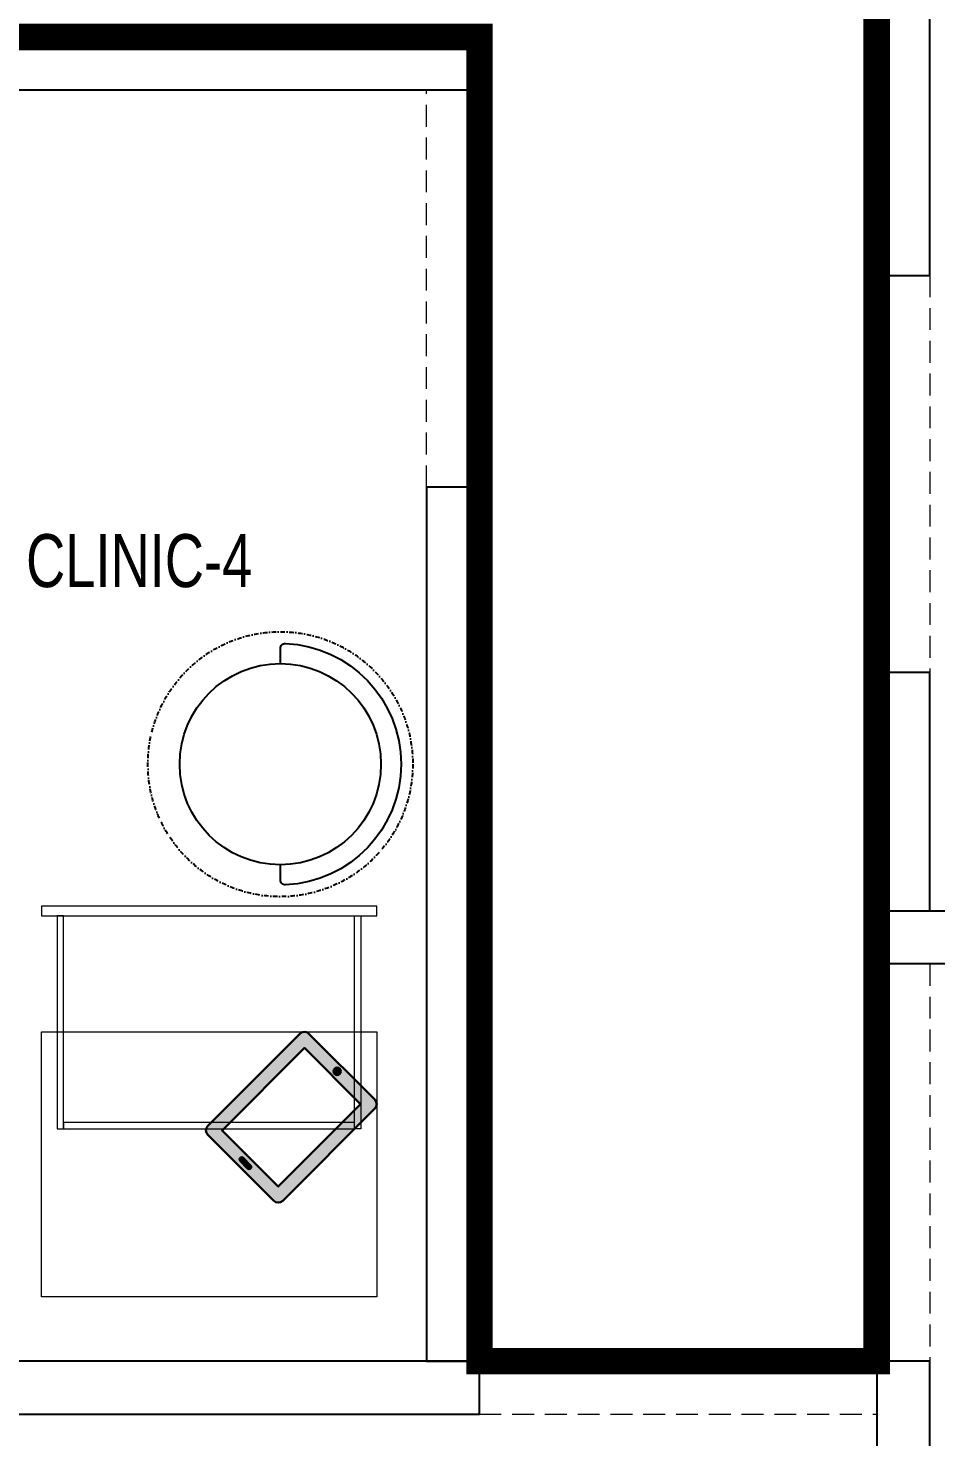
# Model space of a CAD drawing. Header units: feet. Extents: x 5433040 to 5447872, y -5283407 to -5275532.
# Drawn here: x 5444447 to 5446160, y -5281770 to -5279110 of the extents above; entities that cross this region are included whole.
import ezdxf

# ---------------------------------------------------------------- set-up
doc = ezdxf.new("R2010")
doc.units = ezdxf.units.FT
doc.header["$LTSCALE"] = 33
doc.header["$MEASUREMENT"] = 0
for name, pattern in [('a_p6_plan_L18$0$HIDDEN', [0.375, 0.25, -0.125]), ('ACAD_ISO03W100', [30, 12, -18]), ('DASHDOT2', [0.5, 0.25, -0.125, 0, -0.125])]:
    doc.linetypes.add(name, pattern=pattern)
for name, color, linetype, lineweight in [('LENS-CURTAIN', 5, 'a_p6_plan_L18$0$HIDDEN', 9), ('LENS-FURNITURE', 13, 'Continuous', 9), ('LENS-PARTITION', 21, 'Continuous', 25), ('LENS-TEXT', 31, 'Continuous', 5), ('LK-TILES FINISH', 251, 'Continuous', 5), ('LN-ELEVATION-1', 81, 'Continuous', 25)]:
    doc.layers.add(name, color=color, linetype=linetype, lineweight=lineweight)
doc.styles.add('LK TXT', font='GILC____.TTF', dxfattribs={"height": 100})

# ---------------------------------------------------------------- blocks, each defined once
blk = doc.blocks.new('TRIAL SET CABINET 633x500')
at = {"layer": 'LENS-FURNITURE'}
h = blk.add_hatch(color=9, dxfattribs=at)
h.dxf.hatch_style = 1
edge = h.paths.add_edge_path()
edge.add_line((-8.54246803093703, -981.9670201920668), (115.9083254579454, -857.5162267031847))
edge.add_arc((107.4230440836399, -849.030945328879), 12.00000000009463, 315, 405)
edge.add_line((115.9083254579454, -840.5456639545736), (-58.03994271345434, -666.5973957831737))
edge.add_arc((-66.52522408775982, -675.0826771574792), 12.00000000009463, 45.00000000000002, 135)
edge.add_line((-75.01050546206531, -666.5973957831737), (-199.4612989509478, -791.0481892720562))
edge.add_arc((-190.9760175766423, -799.5334706454303), 11.99999999943607, 135.0000000031442, 225.0000000031442)
edge.add_line((-199.4612989500165, -808.0187520197359), (-25.5130307786167, -981.967020191136))
edge.add_arc((-17.02774940431148, -973.4817388177615), 11.99999999943605, 224.9999999968574, 314.9999999968578)
h.paths.add_polyline_path([(-17.02774940524252, -955.0969625067663), (89.03826777357607, -849.0309453279477), (-66.52522408775982, -693.4674534666119), (-172.5912412665784, -799.5334706454305)], flags=16)
edge = h.paths.add_edge_path(flags=16)
edge.add_line((-138.2965623782947, -741.9042679787381), (-124.1544267544522, -727.7621323548956))
edge.add_arc((-121.3259996296837, -730.5905594796641), 4.000000000031514, 45.00000000000051, 134.9999999999996, ccw=False)
edge.add_arc((-121.3259996296838, -730.5905594796641), 4.000000000031584, -45.000000000000625, 44.999999999999375, ccw=False)
edge.add_line((-118.4975725049153, -733.4189866044327), (-132.6397081287578, -747.561122228275))
edge.add_arc((-135.4681352535263, -744.7326951035067), 4.000000000031524, 225.0000000000006, 314.99999999999966, ccw=False)
edge.add_arc((-135.4681352535261, -744.7326951035066), 4.000000000031665, 135.0000000000006, 225.0000000000006, ccw=False)
edge = h.paths.add_edge_path(flags=16)
edge.add_arc((44.84409394953398, -910.9027886827243), 7, 0, 360)
at = {"layer": 'LENS-FURNITURE', "lineweight": 0}
h = blk.add_hatch(dxfattribs=at)
h.set_pattern_fill('ANSI31', color=252, scale=10, angle=405)
h.set_pattern_definition([(90, (-3772352.875833935, -3684050.327587578), (-1.25, 2e-16), [])])
edge = h.paths.add_edge_path()
edge.add_line((-138.2965623782947, -741.9042679787381), (-124.1544267544522, -727.7621323548956))
edge.add_arc((-121.3259996296837, -730.5905594796641), 4.000000000031514, 45.00000000000051, 134.9999999999996, ccw=False)
edge.add_arc((-121.3259996296838, -730.5905594796641), 4.000000000031584, -45.000000000000625, 44.999999999999375, ccw=False)
edge.add_line((-118.4975725049153, -733.4189866044327), (-132.6397081287578, -747.561122228275))
edge.add_arc((-135.4681352535263, -744.7326951035067), 4.000000000031524, 225.0000000000006, 314.99999999999966, ccw=False)
edge.add_arc((-135.4681352535261, -744.7326951035066), 4.000000000031665, 135.0000000000006, 225.0000000000006, ccw=False)
edge = h.paths.add_edge_path()
edge.add_arc((44.84409394953398, -910.9027886827243), 7, 0, 360)
at = {"layer": 'LENS-FURNITURE'}
blk.add_lwpolyline([(119.4230440827086, -352.4817388160154), (119.4230440827086, -985.4817388160156), (-380.5769559172913, -985.4817388160156), (-380.5769559172913, -352.4817388160154)], close=True, dxfattribs=at)
at = {"layer": 'LENS-FURNITURE', "color": 146}
for points in [[(338.5359051078558, -352.4817388160154), (338.5359051078558, -985.4817388160156), (356.5359051078559, -985.4817388160156), (356.5359051078559, -352.4817388160154)], [(-63.4640948921442, -382.4817388160154), (-63.4640948921442, -394.4817388160154), (338.5359051078558, -394.4817388160154), (338.5359051078558, -382.4817388160154)], [(-63.4640948921442, -394.4817388160154), (-63.4640948921442, -943.4817388160153), (-51.4640948921442, -943.4817388160153), (-51.4640948921442, -394.4817388160154)], [(-63.4640948921442, -955.4817388160152), (-63.4640948921442, -943.4817388160153), (338.5359051078558, -943.4817388160153), (338.5359051078558, -955.4817388160152)]]:
    blk.add_lwpolyline(points, close=True, dxfattribs=at)
at = {"layer": 'LENS-FURNITURE', "color": 18, "lineweight": 30}
for points in [[(-8.54246803093703, -981.9670201920668), (115.9083254579454, -857.5162267031847, 0.4142135623730951), (115.9083254579454, -840.5456639545736), (-58.03994271345434, -666.5973957831737, 0.4142135623730951), (-75.01050546206531, -666.5973957831737), (-199.4612989509478, -791.0481892720562, 0.4142135623730951), (-199.4612989500165, -808.0187520197359), (-25.51303077861669, -981.967020191136, 0.4142135623730951)], [(-138.2965623782947, -741.9042679787381), (-124.1544267544522, -727.7621323548956, -0.4142135623730951), (-118.4975725049153, -727.7621323548956), (-118.4975725049153, -727.7621323548956, -0.4142135623730951), (-118.4975725049153, -733.4189866044327), (-132.6397081287578, -747.561122228275, -0.4142135623730951), (-138.2965623782947, -747.561122228275), (-138.2965623782947, -747.561122228275, -0.4142135623730951)]]:
    blk.add_lwpolyline(points, format="xyb", close=True, dxfattribs=at)
blk.add_lwpolyline([(-17.02774940524252, -955.0969625067663), (89.03826777357607, -849.0309453279477), (-66.52522408775982, -693.4674534666119), (-172.5912412665784, -799.5334706454305)], close=True, dxfattribs=at)
blk.add_circle((44.84409394953398, -910.9027886827243), 7, dxfattribs=at)
blk = doc.blocks.new('DOCTOR STOOL')
at = {"layer": 'LN-ELEVATION-1', "ltscale": 100}
blk.add_lwpolyline([(228, 37.80991746066138), (228, 9.11999999731779, -0.4264743413925903), (218.5, 0.0079201031476259, -0.959166304662544), (218.5, 455.611914822366, -0.4264743413925903), (228, 446.4998349279631), (228, 417.8099174646194)], format="xyb", dxfattribs=at)
at = {"layer": 'LN-ELEVATION-1', "linetype": 'DASHDOT2'}
blk.add_circle((228, 227.8099174629897), 250, dxfattribs=at)
at = {"layer": 'LN-ELEVATION-1', "ltscale": 100}
blk.add_circle((228, 227.8099174629897), 190, dxfattribs=at)

msp = doc.modelspace()

# ---------------------------------------------------------------- linework, layer by layer
at = {"layer": 'LENS-CURTAIN', "ltscale": 5}
for points in [[(5445198.828446286, -5279976.965723161), (5445198.828446286, -5279226.965723162), (5445298.828446285, -5279226.965723162), (5445298.828446285, -5279976.965723161)], [(5446048.828446285, -5280326.965723169), (5446048.828446285, -5279576.965723168), (5446148.828446284, -5279576.965723168), (5446148.828446284, -5280326.965723169)], [(5446148.828446284, -5281626.965723162), (5446048.828446285, -5281626.965723162), (5446048.828446285, -5280876.965723162), (5446148.828446284, -5280876.965723162)], [(5445298.828446285, -5281726.965723162), (5446048.828446285, -5281726.965723162), (5446048.828446285, -5281626.965723162), (5445298.828446285, -5281626.965723162)]]:
    msp.add_lwpolyline(points, close=True, dxfattribs=at)
at = {"layer": 'LENS-PARTITION'}
for points in [[(5446148.828446284, -5278376.965723161), (5446048.828446285, -5278376.965723161), (5446048.828446285, -5279576.965723168), (5446148.828446284, -5279576.965723168)], [(5443698.828446285, -5279226.965723162), (5445298.828446285, -5279226.965723162), (5445298.828446285, -5279126.965723162), (5443698.828446285, -5279126.965723162)], [(5445298.828446285, -5279976.965723161), (5445198.828446286, -5279976.965723161), (5445198.828446286, -5281626.965723162), (5445298.828446285, -5281626.965723162)], [(5446148.828446284, -5280326.965723169), (5446048.828446285, -5280326.965723169), (5446048.828446285, -5280776.965723162), (5446148.828446284, -5280776.965723162)], [(5446048.828446285, -5280776.965723162), (5447721.828446285, -5280776.965723162), (5447721.828446285, -5280876.965723162), (5446048.828446285, -5280876.965723162)], [(5445298.828446285, -5281626.965723162), (5443698.828446285, -5281626.965723162), (5443698.828446285, -5281726.965723162), (5445298.828446285, -5281726.965723162)], [(5446148.828446284, -5281626.965723162), (5446048.828446285, -5281626.965723162), (5446048.828446285, -5283226.965723161), (5446148.828446284, -5283226.965723161)]]:
    msp.add_lwpolyline(points, close=True, dxfattribs=at)
at = {"layer": 'LK-TILES FINISH', "color": 212, "linetype": 'ACAD_ISO03W100', "ltscale": 0.05, "const_width": 50}
msp.add_lwpolyline([(5446048.828446285, -5278376.965723161), (5446048.828446285, -5281626.965723162), (5445298.828446285, -5281626.965723162), (5445298.828446285, -5279126.965723162), (5443698.828446285, -5279126.965723162), (5443698.828446285, -5278376.965723161)], dxfattribs=at)

# ---------------------------------------------------------------- block references
at = {"layer": 'LENS-FURNITURE'}
for name, p, rotation in [('DOCTOR STOOL', (5445150.999927617, -5280272.016359612), 180), ('TRIAL SET CABINET 633x500', (5444119.39670597, -5281124.570726439), 90.00000000000003)]:
    msp.add_blockref(name, p, dxfattribs=dict(at, rotation=rotation))

# ---------------------------------------------------------------- texts
at = {"layer": 'LENS-TEXT', "color": 0, "linetype": 'Continuous', "ltscale": 3, "insert": (5444656.475194139, -5280116.250426224), "char_height": 100, "width": 783.9636358173434, "attachment_point": 5, "style": 'LK TXT'}
msp.add_mtext('CLINIC-4', dxfattribs=at)

doc.saveas('drawing.dxf')
